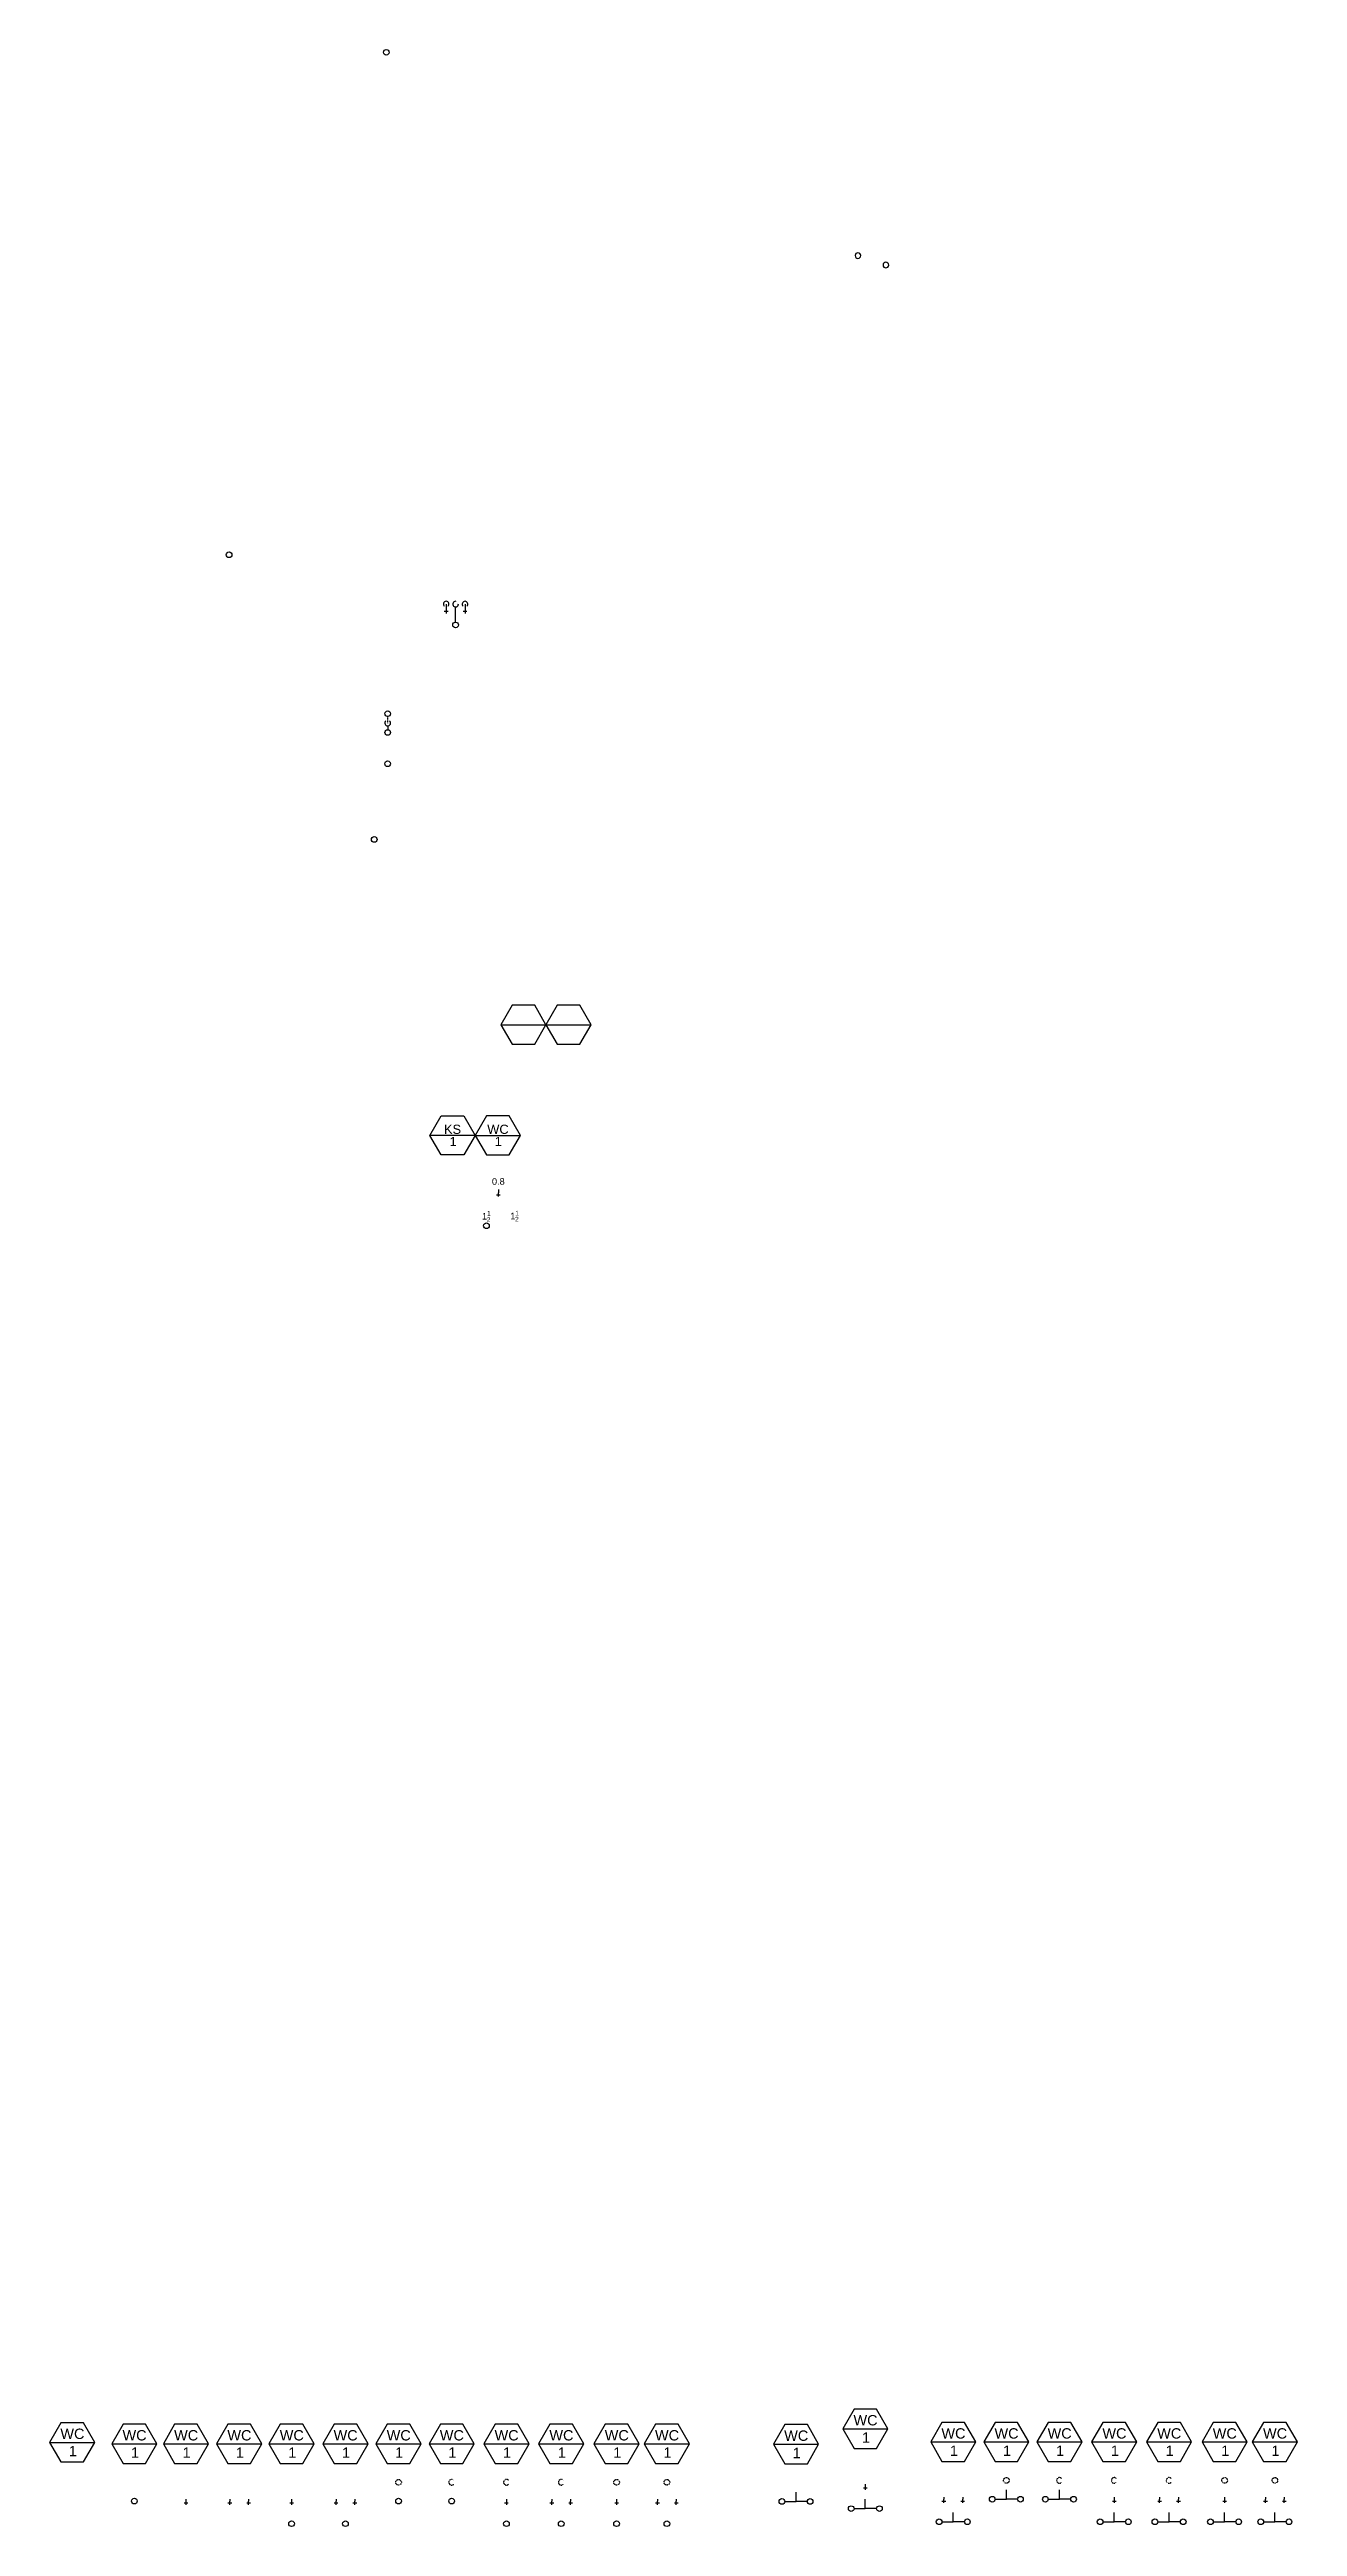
# Model space of a CAD drawing. Header units: inches. Extents: x 339 to 1002, y 98 to 1413.
import ezdxf
from ezdxf.enums import TextEntityAlignment as Align

# ---------------------------------------------------------------- set-up
doc = ezdxf.new("R2010")
doc.units = ezdxf.units.IN
doc.header["$MEASUREMENT"] = 0
doc.linetypes.add('Vent', pattern=[0.1875, 0.125, -0.0625])
for name, color, linetype in [('PLUM-4TEXT', 2, 'Continuous'), ('PLUM-CW', 3, 'Cold_Water_Flow'), ('PLUM-HW', 2, 'Hot_Water_Flow'), ('PLUM-OVERFLOW_DRAIN', 70, 'Overflow_Drain'), ('PLUM-SD_ABOVE', 40, 'Storm_Drain'), ('PLUM-VENT', 5, 'Vent'), ('PLUM-WASTE_ABOVE', 4, 'Plum-Waste_Above'), ('PLUM-WASTE_BELOW', 6, 'Plum-Waste_Below')]:
    doc.layers.add(name, color=color, linetype=linetype)
doc.styles.get("Standard").update_dxf_attribs({"font": 'arial.ttf'})
doc.linetypes.add('Cold_Water_Flow', pattern='A,0.875,-0.125,0,-0.125,0.875,-0.125,["CW",Standard,S=0.1,R=0,X=-0.12585,Y=-0.05],-0.1,0.875,[1,GEC_FlowArrow.shx,S=0.0625,R=0,X=0,Y=0],0.5', length=3.6)
doc.linetypes.add('Hot_Water_Flow', pattern='A,0.8125,-0.125,0,-0.125,0,-0.125,0.875,-0.125,["HW",Standard,S=0.1,R=0,X=-0.12585,Y=-0.05],-0.1,0.875,[1,GEC_FlowArrow.shx,S=0.0625,R=0,X=0,Y=0],0.5', length=3.6625)
doc.linetypes.add('Overflow_Drain', pattern='A,3,-0.1,["OFD",Standard,S=0.1,R=0,X=0,Y=-0.05],-0.4', length=3.5)
doc.linetypes.add('Plum-Waste_Above', pattern='A,1,[1,GEC_FlowArrow.shx,S=0.09375,R=0,X=0,Y=0],1', length=2)
doc.linetypes.add('Plum-Waste_Below', pattern='A,0.25,-0.125,0.25,-0.125,0.25,[1,GEC_FlowArrow.shx,S=0.09375,R=0,X=0,Y=0],-0.25,0.25,-0.125,0.25,-0.125', length=2)
doc.linetypes.add('Storm_Drain', pattern='A,3.2,-0.25,["SD",Standard,S=0.1,R=0,X=-0.12585,Y=-0.05],-0.065', length=3.515)

# ---------------------------------------------------------------- blocks, each defined once
blk = doc.blocks.new('B_1')
for p, q in [((6, 10.4), (0, 0)), ((0, 0), (6, -10.4)), ((0, 0), (24, 0)), ((18, 10.4), (6, 10.4)), ((24, 0), (18, 10.4)), ((18, -10.4), (24, 0)), ((6, -10.4), (18, -10.4))]:
    blk.add_line(p, q)
at = {"flags": 1}
for tag, p in [('COLD_DIAMETER', (6.1, 14.4)), ('HOT_DIAMETER', (6.1, 14)), ('WASTE_DIAMETER', (6.1, 13.6)), ('STORM_DIAMETER', (6.1, 13.2)), ('WSFU', (6.1, 12.8)), ('CWSFU', (6.1, 12.5)), ('HWSFU', (6.1, 12.2)), ('DFU', (6.1, 11.9))]:
    blk.add_attdef(tag, p, '', height=0.2, dxfattribs=at)
blk.add_attdef('INDEX', text='', height=0.2, dxfattribs=at).set_placement((6.1, 14.9), align=Align.TOP_LEFT)
for tag, p in [('TAG_001', (5.7, 1.8)), ('TAG_002', (10.2, -7.4))]:
    blk.add_attdef(tag, p, '', height=5.5)
blk = doc.blocks.new('*U58')
for p, q in [((-6, 40.8), (-12, 30.4)), ((6, 40.8), (-6, 40.8)), ((12, 30.4), (6, 40.8)), ((-12, 30.4), (-6, 20)), ((-12, 30.4), (12, 30.4)), ((6, 20), (12, 30.4)), ((-6, 20), (6, 20))]:
    blk.add_line(p, q)
at = {"layer": 'PLUM-WASTE_ABOVE'}
blk.add_circle((0, 0), 1.5, dxfattribs=at)
at = {"flags": 1}
for tag, p in [('COLD_DIAMETER', (-5.3, 45.4)), ('HOT_DIAMETER', (-5.3, 45)), ('WASTE_DIAMETER', (-5.3, 44.6)), ('STORM_DIAMETER', (-5.3, 44.2)), ('WSFU', (-5.3, 43.9)), ('CWSFU', (-5.3, 43.5)), ('HWSFU', (-5.3, 43.2)), ('DFU', (-5.3, 42.9))]:
    blk.add_attdef(tag, p, '', height=0.2, dxfattribs=at)
blk.add_attdef('INDEX', text='', height=0.2, dxfattribs=at).set_placement((-5.3, 45.9), align=Align.TOP_LEFT)
for tag, p in [('TAG_001', (-6.3, 32.2)), ('TAG_002', (-1.8, 23))]:
    blk.add_attdef(tag, p, '', height=5.5)
blk = doc.blocks.new('B_3')
for p, q in [((-6, 40.8), (-12, 30.4)), ((6, 40.8), (-6, 40.8)), ((12, 30.4), (6, 40.8)), ((-12, 30.4), (-6, 20)), ((-12, 30.4), (12, 30.4)), ((6, 20), (12, 30.4)), ((-6, 20), (6, 20))]:
    blk.add_line(p, q)
at = {"layer": 'PLUM-HW'}
for p, q in [((0, 1), (0, 0)), ((0, 0), (0, -2)), ((-1, -1), (1, -1))]:
    blk.add_line(p, q, dxfattribs=at)
at = {"flags": 1}
for tag, p in [('COLD_DIAMETER', (-5.7, 45.3)), ('HOT_DIAMETER', (-5.7, 45)), ('WASTE_DIAMETER', (-5.7, 44.6)), ('STORM_DIAMETER', (-5.8, 44.2)), ('WSFU', (-5.7, 43.8)), ('CWSFU', (-5.8, 43.5)), ('HWSFU', (-5.7, 43.2)), ('DFU', (-5.7, 42.9))]:
    blk.add_attdef(tag, p, '', height=0.2, dxfattribs=at)
blk.add_attdef('INDEX', text='', height=0.2, dxfattribs=at).set_placement((-5.7, 45.9), align=Align.TOP_LEFT)
for tag, p in [('TAG_001', (-6.3, 32.2)), ('TAG_002', (-1.8, 23))]:
    blk.add_attdef(tag, p, '', height=5.5)
blk = doc.blocks.new('B_4')
for p, q in [((-6, 40.8), (-12, 30.4)), ((6, 40.8), (-6, 40.8)), ((12, 30.4), (6, 40.8)), ((-12, 30.4), (-6, 20)), ((-12, 30.4), (12, 30.4)), ((6, 20), (12, 30.4)), ((-6, 20), (6, 20))]:
    blk.add_line(p, q)
at = {"layer": 'PLUM-CW'}
for p, q in [((5, 1), (5, 0)), ((5, -2), (5, 0)), ((4, -1), (6, -1))]:
    blk.add_line(p, q, dxfattribs=at)
at = {"layer": 'PLUM-HW'}
for p, q in [((-5, 1), (-5, 0)), ((-5, -2), (-5, 0)), ((-6, -1), (-4, -1))]:
    blk.add_line(p, q, dxfattribs=at)
at = {"flags": 1}
blk.add_attdef('INDEX', text='', height=0.2, dxfattribs=at).set_placement((-5.7, 46), align=Align.TOP_LEFT)
for tag, p in [('COLD_DIAMETER', (-5.7, 45.5)), ('HOT_DIAMETER', (-5.7, 45.1)), ('WASTE_DIAMETER', (-5.7, 44.7)), ('STORM_DIAMETER', (-5.8, 44.3)), ('WSFU', (-5.7, 43.9)), ('CWSFU', (-5.8, 43.6)), ('HWSFU', (-5.7, 43.3)), ('DFU', (-5.7, 43))]:
    blk.add_attdef(tag, p, '', height=0.2, dxfattribs=at)
for tag, p in [('TAG_001', (-6.3, 32.2)), ('TAG_002', (-1.8, 23))]:
    blk.add_attdef(tag, p, '', height=5.5)
blk = doc.blocks.new('B_5')
for p, q in [((-6, 40.8), (-12, 30.4)), ((6, 40.8), (-6, 40.8)), ((12, 30.4), (6, 40.8)), ((-12, 30.4), (-6, 20)), ((-12, 30.4), (12, 30.4)), ((6, 20), (12, 30.4)), ((-6, 20), (6, 20))]:
    blk.add_line(p, q)
at = {"layer": 'PLUM-CW'}
for p, q in [((0, 1), (0, 0)), ((0, 0), (0, -2)), ((-1, -1), (1, -1))]:
    blk.add_line(p, q, dxfattribs=at)
at = {"layer": 'PLUM-WASTE_BELOW'}
blk.add_circle((0, -12), 1.5, dxfattribs=at)
at = {"flags": 1}
for tag, p in [('COLD_DIAMETER', (-6.1, 46)), ('HOT_DIAMETER', (-6.1, 45.6)), ('WASTE_DIAMETER', (-6.1, 45.2)), ('STORM_DIAMETER', (-6.1, 44.8)), ('WSFU', (-6.1, 44.4)), ('CWSFU', (-6.1, 44.1)), ('HWSFU', (-6.1, 43.8)), ('DFU', (-6.1, 43.5))]:
    blk.add_attdef(tag, p, '', height=0.2, dxfattribs=at)
blk.add_attdef('INDEX', text='', height=0.2, dxfattribs=at).set_placement((-6, 46.5), align=Align.TOP_LEFT)
for tag, p in [('TAG_001', (-6.3, 32.2)), ('TAG_002', (-1.8, 23))]:
    blk.add_attdef(tag, p, '', height=5.5)
blk = doc.blocks.new('B_7')
for p, q in [((-6, 40.8), (-12, 30.4)), ((6, 40.8), (-6, 40.8)), ((12, 30.4), (6, 40.8)), ((-12, 30.4), (-6, 20)), ((-12, 30.4), (12, 30.4)), ((6, 20), (12, 30.4)), ((-6, 20), (6, 20))]:
    blk.add_line(p, q)
at = {"layer": 'PLUM-CW'}
for p, q in [((5, 1), (5, 0)), ((5, -2), (5, 0)), ((4, -1), (6, -1))]:
    blk.add_line(p, q, dxfattribs=at)
at = {"layer": 'PLUM-HW'}
for p, q in [((-5, 1), (-5, 0)), ((-5, -2), (-5, 0)), ((-6, -1), (-4, -1))]:
    blk.add_line(p, q, dxfattribs=at)
at = {"layer": 'PLUM-WASTE_BELOW'}
blk.add_circle((0, -12), 1.5, dxfattribs=at)
at = {"flags": 1}
for tag, p in [('STORM_DIAMETER', (-5.9, 46.3)), ('CWSFU', (-5.9, 45.6)), ('COLD_DIAMETER', (-5.9, 47.5)), ('HOT_DIAMETER', (-5.8, 47.1)), ('WASTE_DIAMETER', (-5.9, 46.7)), ('WSFU', (-5.9, 46)), ('HWSFU', (-5.9, 45.3)), ('DFU', (-5.9, 45))]:
    blk.add_attdef(tag, p, '', height=0.2, dxfattribs=at)
blk.add_attdef('INDEX', text='', height=0.2, dxfattribs=at).set_placement((-5.8, 48), align=Align.TOP_LEFT)
for tag, p in [('TAG_001', (-6.3, 32.2)), ('TAG_002', (-1.8, 23))]:
    blk.add_attdef(tag, p, '', height=5.5)
blk = doc.blocks.new('B_8')
for p, q in [((-6, 40.8), (-12, 30.4)), ((6, 40.8), (-6, 40.8)), ((12, 30.4), (6, 40.8)), ((-12, 30.4), (-6, 20)), ((-12, 30.4), (12, 30.4)), ((6, 20), (12, 30.4)), ((-6, 20), (6, 20))]:
    blk.add_line(p, q)
at = {"layer": 'PLUM-VENT'}
blk.add_circle((0, 10), 1.5, dxfattribs=at)
at = {"layer": 'PLUM-WASTE_BELOW'}
blk.add_circle((0, 0), 1.5, dxfattribs=at)
at = {"flags": 1}
for tag, p in [('COLD_DIAMETER', (-5.8, 44.6)), ('HOT_DIAMETER', (-5.8, 44.2)), ('WASTE_DIAMETER', (-5.8, 43.8)), ('STORM_DIAMETER', (-5.8, 43.4)), ('WSFU', (-5.8, 43.1)), ('CWSFU', (-5.8, 42.7)), ('HWSFU', (-5.8, 42.4)), ('DFU', (-5.8, 42.1))]:
    blk.add_attdef(tag, p, '', height=0.2, dxfattribs=at)
blk.add_attdef('INDEX', text='', height=0.2, dxfattribs=at).set_placement((-5.7, 45.1), align=Align.TOP_LEFT)
for tag, p in [('TAG_001', (-6.3, 32.2)), ('TAG_002', (-1.8, 23))]:
    blk.add_attdef(tag, p, '', height=5.5)
blk = doc.blocks.new('B_9')
for p, q in [((-6, 40.8), (-12, 30.4)), ((6, 40.8), (-6, 40.8)), ((12, 30.4), (6, 40.8)), ((-12, 30.4), (-6, 20)), ((-12, 30.4), (12, 30.4)), ((6, 20), (12, 30.4)), ((-6, 20), (6, 20))]:
    blk.add_line(p, q)
at = {"layer": 'PLUM-VENT'}
blk.add_arc((0, 10), 1.5, 45, 315, dxfattribs=at)
at = {"layer": 'PLUM-WASTE_BELOW'}
blk.add_circle((0, 0), 1.5, dxfattribs=at)
at = {"flags": 1}
for tag, p in [('COLD_DIAMETER', (-5.8, 45.2)), ('HOT_DIAMETER', (-5.8, 44.8)), ('WASTE_DIAMETER', (-5.8, 44.4)), ('STORM_DIAMETER', (-5.8, 44)), ('WSFU', (-5.8, 43.7)), ('CWSFU', (-5.8, 43.3)), ('HWSFU', (-5.8, 43)), ('DFU', (-5.8, 42.7))]:
    blk.add_attdef(tag, p, '', height=0.2, dxfattribs=at)
blk.add_attdef('INDEX', text='', height=0.2, dxfattribs=at).set_placement((-5.7, 45.7), align=Align.TOP_LEFT)
for tag, p in [('TAG_001', (-6.3, 32.2)), ('TAG_002', (-1.8, 23))]:
    blk.add_attdef(tag, p, '', height=5.5)
blk = doc.blocks.new('B_10')
for p, q in [((-6, 40.8), (-12, 30.4)), ((6, 40.8), (-6, 40.8)), ((12, 30.4), (6, 40.8)), ((-12, 30.4), (-6, 20)), ((-12, 30.4), (12, 30.4)), ((6, 20), (12, 30.4)), ((-6, 20), (6, 20))]:
    blk.add_line(p, q)
at = {"layer": 'PLUM-CW'}
for p, q in [((0, 1), (0, 0)), ((0, 0), (0, -2)), ((-1, -1), (1, -1))]:
    blk.add_line(p, q, dxfattribs=at)
at = {"layer": 'PLUM-VENT'}
blk.add_arc((0, 10), 1.5, 45, 315, dxfattribs=at)
at = {"layer": 'PLUM-WASTE_ABOVE'}
blk.add_circle((0, -12), 1.5, dxfattribs=at)
at = {"flags": 1}
for tag, p in [('COLD_DIAMETER', (-5.9, 43.3)), ('HOT_DIAMETER', (-5.9, 42.9)), ('WASTE_DIAMETER', (-5.9, 42.5)), ('STORM_DIAMETER', (-5.9, 42.2)), ('WSFU', (-5.9, 41.8)), ('CWSFU', (-5.9, 41.5)), ('HWSFU', (-5.9, 41.2)), ('DFU', (-5.9, 40.9))]:
    blk.add_attdef(tag, p, '', height=0.2, dxfattribs=at)
blk.add_attdef('INDEX', text='', height=0.2, dxfattribs=at).set_placement((-5.9, 43.8), align=Align.TOP_LEFT)
for tag, p in [('TAG_001', (-6.3, 32.2)), ('TAG_002', (-1.8, 23))]:
    blk.add_attdef(tag, p, '', height=5.5)
blk = doc.blocks.new('B_11')
for p, q in [((-6, 40.8), (-12, 30.4)), ((6, 40.8), (-6, 40.8)), ((12, 30.4), (6, 40.8)), ((-12, 30.4), (-6, 20)), ((-12, 30.4), (12, 30.4)), ((6, 20), (12, 30.4)), ((-6, 20), (6, 20))]:
    blk.add_line(p, q)
at = {"layer": 'PLUM-CW'}
for p, q in [((5, 1), (5, 0)), ((5, -2), (5, 0)), ((4, -1), (6, -1))]:
    blk.add_line(p, q, dxfattribs=at)
at = {"layer": 'PLUM-HW'}
for p, q in [((-5, 1), (-5, 0)), ((-5, -2), (-5, 0)), ((-6, -1), (-4, -1))]:
    blk.add_line(p, q, dxfattribs=at)
at = {"layer": 'PLUM-VENT'}
blk.add_arc((0, 10), 1.5, 45, 315, dxfattribs=at)
at = {"layer": 'PLUM-WASTE_BELOW'}
blk.add_circle((0, -12), 1.5, dxfattribs=at)
at = {"flags": 1}
for tag, p in [('COLD_DIAMETER', (-5.9, 43.3)), ('HOT_DIAMETER', (-5.9, 42.9)), ('WASTE_DIAMETER', (-5.9, 42.5)), ('STORM_DIAMETER', (-5.9, 42.2)), ('WSFU', (-5.9, 41.8)), ('CWSFU', (-5.9, 41.5)), ('HWSFU', (-5.9, 41.2)), ('DFU', (-5.9, 40.9))]:
    blk.add_attdef(tag, p, '', height=0.2, dxfattribs=at)
blk.add_attdef('INDEX', text='', height=0.2, dxfattribs=at).set_placement((-5.9, 43.8), align=Align.TOP_LEFT)
for tag, p in [('TAG_001', (-6.3, 32.2)), ('TAG_002', (-1.8, 23))]:
    blk.add_attdef(tag, p, '', height=5.5)
blk = doc.blocks.new('B_12')
for p, q in [((-6, 40.8), (-12, 30.4)), ((6, 40.8), (-6, 40.8)), ((12, 30.4), (6, 40.8)), ((-12, 30.4), (-6, 20)), ((-12, 30.4), (12, 30.4)), ((6, 20), (12, 30.4)), ((-6, 20), (6, 20))]:
    blk.add_line(p, q)
at = {"layer": 'PLUM-HW'}
for p, q in [((0, 1), (0, 0)), ((0, 0), (0, -2)), ((-1, -1), (1, -1))]:
    blk.add_line(p, q, dxfattribs=at)
at = {"layer": 'PLUM-VENT'}
blk.add_circle((0, 10), 1.5, dxfattribs=at)
at = {"layer": 'PLUM-WASTE_ABOVE'}
blk.add_circle((0, -12), 1.5, dxfattribs=at)
at = {"flags": 1}
for tag, p in [('COLD_DIAMETER', (-5.9, 43.3)), ('HOT_DIAMETER', (-5.9, 42.9)), ('WASTE_DIAMETER', (-5.9, 42.5)), ('STORM_DIAMETER', (-5.9, 42.2)), ('WSFU', (-5.9, 41.8)), ('CWSFU', (-5.9, 41.5)), ('HWSFU', (-5.9, 41.2)), ('DFU', (-5.9, 40.9))]:
    blk.add_attdef(tag, p, '', height=0.2, dxfattribs=at)
blk.add_attdef('INDEX', text='', height=0.2, dxfattribs=at).set_placement((-5.9, 43.8), align=Align.TOP_LEFT)
for tag, p in [('TAG_001', (-6.3, 32.2)), ('TAG_002', (-1.8, 23))]:
    blk.add_attdef(tag, p, '', height=5.5)
blk = doc.blocks.new('B_13')
for p, q in [((-6, 40.8), (-12, 30.4)), ((6, 40.8), (-6, 40.8)), ((12, 30.4), (6, 40.8)), ((-12, 30.4), (-6, 20)), ((-12, 30.4), (12, 30.4)), ((6, 20), (12, 30.4)), ((-6, 20), (6, 20))]:
    blk.add_line(p, q)
at = {"layer": 'PLUM-CW'}
for p, q in [((5, 1), (5, 0)), ((5, -2), (5, 0)), ((4, -1), (6, -1))]:
    blk.add_line(p, q, dxfattribs=at)
at = {"layer": 'PLUM-HW'}
for p, q in [((-5, 1), (-5, 0)), ((-5, -2), (-5, 0)), ((-6, -1), (-4, -1))]:
    blk.add_line(p, q, dxfattribs=at)
at = {"layer": 'PLUM-VENT'}
blk.add_circle((0, 10), 1.5, dxfattribs=at)
at = {"layer": 'PLUM-WASTE_ABOVE'}
blk.add_circle((0, -12), 1.5, dxfattribs=at)
at = {"flags": 1}
for tag, p in [('COLD_DIAMETER', (-5.9, 43.3)), ('HOT_DIAMETER', (-5.9, 42.9)), ('WASTE_DIAMETER', (-5.9, 42.5)), ('STORM_DIAMETER', (-5.9, 42.2)), ('WSFU', (-5.9, 41.8)), ('CWSFU', (-5.9, 41.5)), ('HWSFU', (-5.9, 41.2)), ('DFU', (-5.9, 40.9))]:
    blk.add_attdef(tag, p, '', height=0.2, dxfattribs=at)
blk.add_attdef('INDEX', text='', height=0.2, dxfattribs=at).set_placement((-5.9, 43.8), align=Align.TOP_LEFT)
for tag, p in [('TAG_001', (-6.3, 32.2)), ('TAG_002', (-1.8, 23))]:
    blk.add_attdef(tag, p, '', height=5.5)
blk = doc.blocks.new('*U15')
at = {"layer": 'PLUM-4TEXT'}
for p, q in [((-36.3, 30.5), (-30.3, 40.9)), ((-30.3, 40.9), (-18.3, 40.9)), ((-18.3, 40.9), (-12.3, 30.5)), ((-12.3, 30.5), (-36.3, 30.5)), ((-30.3, 20.1), (-36.3, 30.5)), ((-12.3, 30.5), (-18.3, 20.1)), ((-12.3, 30.5), (11.7, 30.5)), ((-18.3, 20.1), (-30.3, 20.1))]:
    blk.add_line(p, q, dxfattribs=at)
blk.add_lwpolyline([(-12.3, 30.5), (-6.3, 20.1), (5.7, 20.1), (11.7, 30.5), (5.7, 40.9), (-6.3, 40.9)], close=True, dxfattribs=at)
at = {"layer": 'PLUM-CW'}
for p, q in [((0, 1.8), (0, 0)), ((0, -1), (0, 0)), ((-1, -1), (1, -1)), ((0, -2), (0, -1))]:
    blk.add_line(p, q, dxfattribs=at)
at = {"layer": 'PLUM-WASTE_ABOVE', "linetype": 'Continuous'}
blk.add_circle((-6.3, -17.5), 1.5, dxfattribs=at)
at = {"layer": 'PLUM-4TEXT', "flags": 1}
blk.add_attdef('COLD_DIAMETER', text='', height=0.2, dxfattribs=at).set_placement((-2.6, 43.6), align=Align.TOP_LEFT)
for tag, p in [('DFU', (-2.6, 42.9)), ('VENT_DIAMETER', (-2.6, 42.4)), ('INDEX', (-2.6, 41.9))]:
    blk.add_attdef(tag, p, '', height=0.2, dxfattribs=at)
at = {"layer": 'PLUM-4TEXT'}
for tag, p in [('TAG2_001', (-28.9, 31.3)), ('TAG2_002', (-25.9, 24.8)), ('TAG_001', (-5.9, 31.3)), ('TAG_002', (-1.9, 24.8))]:
    blk.add_attdef(tag, p, '', height=4.9, dxfattribs=at)
at = {"layer": 'PLUM-CW'}
blk.add_attdef('C_001', (-3.4, 4.3), '', height=3.5, dxfattribs=at)
at = {"layer": 'PLUM-WASTE_ABOVE'}
for tag, p, height in [('D1_001', (-8.7, -14.2), 3.5), ('D1_003', (-6.1, -15.4), 2.45), ('D1_002', (-6, -12.1), 2.45), ('D2_001', (6.3, -14.1), 3.5), ('D2_003', (8.9, -15.2), 2.45), ('D2_002', (9, -12), 2.45)]:
    blk.add_attdef(tag, p, '', height=height, dxfattribs=at)
blk = doc.blocks.new('*U23')
at = {"linetype": 'Continuous'}
blk.add_arc((0, 0), 1.5, 221.8103, 138.1897, dxfattribs=at)
blk = doc.blocks.new('*U22')
at = {"linetype": 'Continuous'}
blk.add_circle((0, 0), 1.5, dxfattribs=at)
blk = doc.blocks.new('*U20')
at = {"layer": 'PLUM-VENT'}
blk.add_lwpolyline([(-1.75, 0), (-1.75, -3.5)], dxfattribs=at)
at = {"layer": 'PLUM-WASTE_ABOVE'}
blk.add_lwpolyline([(-1.75, 1.5), (-1.75, 3.5)], dxfattribs=at)
at = {"layer": 'PLUM-VENT', "rotation": 90.00000000000001}
for name, p in [('*U23', (-1.75, 0)), ('*U22', (-1.75, -5))]:
    blk.add_blockref(name, p, dxfattribs=at)
at = {"layer": 'PLUM-WASTE_ABOVE', "rotation": 90.00000000000001}
blk.add_blockref('*U22', (-1.75, 5), dxfattribs=at)
blk = doc.blocks.new('*U21')
at = {"linetype": 'Continuous'}
blk.add_circle((0, 0), 1.5, dxfattribs=at)
blk = doc.blocks.new('*U24')
blk.add_circle((0, 0), 1.5)
blk = doc.blocks.new('*U18')
at = {"linetype": 'Continuous'}
blk.add_circle((0, 0), 1.5, dxfattribs=at)
blk = doc.blocks.new('*U28')
at = {"linetype": 'Continuous'}
blk.add_arc((0, 0), 1.5, 41.8103, 318.1897, dxfattribs=at)
blk = doc.blocks.new('*U29')
at = {"linetype": 'Continuous'}
for p, q in [((0, 0), (5, 0)), ((4, 1), (4, -1))]:
    blk.add_line(p, q, dxfattribs=at)
blk = doc.blocks.new('*U27')
at = {"linetype": 'Continuous'}
blk.add_arc((0, 0), 1.5, 356.8103, 273.1897, dxfattribs=at)
blk = doc.blocks.new('*U30')
at = {"linetype": 'Continuous'}
blk.add_circle((0, 0), 1.5, dxfattribs=at)
blk = doc.blocks.new('*U26')
at = {"layer": 'PLUM-WASTE_BELOW'}
blk.add_lwpolyline([(0, -9.6), (0, -1.5)], dxfattribs=at)
at = {"layer": 'PLUM-CW', "rotation": 270}
for name in ['*U28', '*U29']:
    blk.add_blockref(name, (5, 0), dxfattribs=at)
at = {"layer": 'PLUM-HW', "rotation": 270}
for name in ['*U28', '*U29']:
    blk.add_blockref(name, (-5, 0), dxfattribs=at)
at = {"layer": 'PLUM-VENT', "rotation": 90}
blk.add_blockref('*U27', (0, 0), dxfattribs=at)
at = {"layer": 'PLUM-WASTE_ABOVE', "rotation": 270}
blk.add_blockref('*U30', (0, -11.1), dxfattribs=at)
blk = doc.blocks.new('*U53')
for p, q in [((-6, 40.8), (-12, 30.4)), ((6, 40.8), (-6, 40.8)), ((12, 30.4), (6, 40.8)), ((-12, 30.4), (-6, 20)), ((-12, 30.4), (12, 30.4)), ((6, 20), (12, 30.4)), ((-6, 20), (6, 20))]:
    blk.add_line(p, q)
at = {"layer": 'PLUM-WASTE_ABOVE'}
for p, q in [((-6, 0), (0, 0)), ((0, 0), (0, 5)), ((6, 0), (0, 0))]:
    blk.add_line(p, q, dxfattribs=at)
for centre in [(-7.5, 0), (7.5, 0)]:
    blk.add_circle(centre, 1.5, dxfattribs=at)
at = {"flags": 1}
for tag, p in [('COLD_DIAMETER', (-5.3, 45.4)), ('HOT_DIAMETER', (-5.3, 45)), ('WASTE_DIAMETER', (-5.3, 44.6)), ('STORM_DIAMETER', (-5.3, 44.2)), ('WSFU', (-5.3, 43.9)), ('CWSFU', (-5.3, 43.5)), ('HWSFU', (-5.3, 43.2)), ('DFU', (-5.3, 42.9))]:
    blk.add_attdef(tag, p, '', height=0.2, dxfattribs=at)
blk.add_attdef('INDEX', text='', height=0.2, dxfattribs=at).set_placement((-5.3, 45.9), align=Align.TOP_LEFT)
for tag, p in [('TAG_001', (-6.3, 32.2)), ('TAG_002', (-1.8, 23))]:
    blk.add_attdef(tag, p, '', height=5.5)
blk = doc.blocks.new('B_15')
for p, q in [((-6, 40.8), (-12, 30.4)), ((6, 40.8), (-6, 40.8)), ((12, 30.4), (6, 40.8)), ((-12, 30.4), (-6, 20)), ((-12, 30.4), (12, 30.4)), ((6, 20), (12, 30.4)), ((-6, 20), (6, 20))]:
    blk.add_line(p, q)
at = {"layer": 'PLUM-CW'}
for p, q in [((0, 1), (0, 0)), ((0, 0), (0, -2)), ((-1, -1), (1, -1))]:
    blk.add_line(p, q, dxfattribs=at)
at = {"layer": 'PLUM-WASTE_ABOVE'}
for p, q in [((-6, -12), (0, -12)), ((0, -12), (0, -7)), ((6, -12), (0, -12))]:
    blk.add_line(p, q, dxfattribs=at)
for centre in [(-7.5, -12), (7.5, -12)]:
    blk.add_circle(centre, 1.5, dxfattribs=at)
at = {"flags": 1}
for tag, p in [('COLD_DIAMETER', (-6.1, 46)), ('HOT_DIAMETER', (-6.1, 45.6)), ('WASTE_DIAMETER', (-6.1, 45.2)), ('STORM_DIAMETER', (-6.1, 44.8)), ('WSFU', (-6.1, 44.4)), ('CWSFU', (-6.1, 44.1)), ('HWSFU', (-6.1, 43.8)), ('DFU', (-6.1, 43.5))]:
    blk.add_attdef(tag, p, '', height=0.2, dxfattribs=at)
blk.add_attdef('INDEX', text='', height=0.2, dxfattribs=at).set_placement((-6, 46.5), align=Align.TOP_LEFT)
for tag, p in [('TAG_001', (-6.3, 32.2)), ('TAG_002', (-1.8, 23))]:
    blk.add_attdef(tag, p, '', height=5.5)
blk = doc.blocks.new('*U61')
for p, q in [((-6, 40.8), (-12, 30.4)), ((6, 40.8), (-6, 40.8)), ((12, 30.4), (6, 40.8)), ((-12, 30.4), (-6, 20)), ((-12, 30.4), (12, 30.4)), ((6, 20), (12, 30.4)), ((-6, 20), (6, 20))]:
    blk.add_line(p, q)
at = {"layer": 'PLUM-CW'}
for p, q in [((5, 1), (5, 0)), ((5, -2), (5, 0)), ((4, -1), (6, -1))]:
    blk.add_line(p, q, dxfattribs=at)
at = {"layer": 'PLUM-HW'}
for p, q in [((-5, 1), (-5, 0)), ((-5, -2), (-5, 0)), ((-6, -1), (-4, -1))]:
    blk.add_line(p, q, dxfattribs=at)
at = {"layer": 'PLUM-WASTE_ABOVE'}
for p, q in [((-6, -12), (0, -12)), ((0, -12), (0, -7)), ((6, -12), (0, -12))]:
    blk.add_line(p, q, dxfattribs=at)
for centre in [(-7.5, -12), (7.5, -12)]:
    blk.add_circle(centre, 1.5, dxfattribs=at)
at = {"flags": 1}
for tag, p in [('STORM_DIAMETER', (-5.9, 46.3)), ('CWSFU', (-5.9, 45.6)), ('COLD_DIAMETER', (-5.9, 47.5)), ('HOT_DIAMETER', (-5.8, 47.1)), ('WASTE_DIAMETER', (-5.9, 46.7)), ('WSFU', (-5.9, 46)), ('HWSFU', (-5.9, 45.3)), ('DFU', (-5.9, 45))]:
    blk.add_attdef(tag, p, '', height=0.2, dxfattribs=at)
blk.add_attdef('INDEX', text='', height=0.2, dxfattribs=at).set_placement((-5.8, 48), align=Align.TOP_LEFT)
for tag, p in [('TAG_001', (-6.3, 32.2)), ('TAG_002', (-1.8, 23))]:
    blk.add_attdef(tag, p, '', height=5.5)
blk = doc.blocks.new('*U67')
for p, q in [((-6, 40.8), (-12, 30.4)), ((6, 40.8), (-6, 40.8)), ((12, 30.4), (6, 40.8)), ((-12, 30.4), (-6, 20)), ((-12, 30.4), (12, 30.4)), ((6, 20), (12, 30.4)), ((-6, 20), (6, 20))]:
    blk.add_line(p, q)
at = {"layer": 'PLUM-VENT'}
blk.add_circle((0, 10), 1.5, dxfattribs=at)
at = {"layer": 'PLUM-WASTE_ABOVE'}
for p, q in [((-6, 0), (0, 0)), ((0, 0), (0, 5)), ((6, 0), (0, 0))]:
    blk.add_line(p, q, dxfattribs=at)
for centre in [(-7.5, 0), (7.5, 0)]:
    blk.add_circle(centre, 1.5, dxfattribs=at)
at = {"flags": 1}
for tag, p in [('COLD_DIAMETER', (-5.8, 44.6)), ('HOT_DIAMETER', (-5.8, 44.2)), ('WASTE_DIAMETER', (-5.8, 43.8)), ('STORM_DIAMETER', (-5.8, 43.4)), ('WSFU', (-5.8, 43.1)), ('CWSFU', (-5.8, 42.7)), ('HWSFU', (-5.8, 42.4)), ('DFU', (-5.8, 42.1))]:
    blk.add_attdef(tag, p, '', height=0.2, dxfattribs=at)
blk.add_attdef('INDEX', text='', height=0.2, dxfattribs=at).set_placement((-5.7, 45.1), align=Align.TOP_LEFT)
for tag, p in [('TAG_001', (-6.3, 32.2)), ('TAG_002', (-1.8, 23))]:
    blk.add_attdef(tag, p, '', height=5.5)
blk = doc.blocks.new('*U70')
for p, q in [((-6, 40.8), (-12, 30.4)), ((6, 40.8), (-6, 40.8)), ((12, 30.4), (6, 40.8)), ((-12, 30.4), (-6, 20)), ((-12, 30.4), (12, 30.4)), ((6, 20), (12, 30.4)), ((-6, 20), (6, 20))]:
    blk.add_line(p, q)
at = {"layer": 'PLUM-VENT'}
blk.add_arc((0, 10), 1.5, 45, 315, dxfattribs=at)
at = {"layer": 'PLUM-WASTE_ABOVE'}
for p, q in [((-6, 0), (0, 0)), ((0, 0), (0, 5)), ((6, 0), (0, 0))]:
    blk.add_line(p, q, dxfattribs=at)
for centre in [(-7.5, 0), (7.5, 0)]:
    blk.add_circle(centre, 1.5, dxfattribs=at)
at = {"flags": 1}
for tag, p in [('COLD_DIAMETER', (-5.8, 45.2)), ('HOT_DIAMETER', (-5.8, 44.8)), ('WASTE_DIAMETER', (-5.8, 44.4)), ('STORM_DIAMETER', (-5.8, 44)), ('WSFU', (-5.8, 43.7)), ('CWSFU', (-5.8, 43.3)), ('HWSFU', (-5.8, 43)), ('DFU', (-5.8, 42.7))]:
    blk.add_attdef(tag, p, '', height=0.2, dxfattribs=at)
blk.add_attdef('INDEX', text='', height=0.2, dxfattribs=at).set_placement((-5.7, 45.7), align=Align.TOP_LEFT)
for tag, p in [('TAG_001', (-6.3, 32.2)), ('TAG_002', (-1.8, 23))]:
    blk.add_attdef(tag, p, '', height=5.5)
blk = doc.blocks.new('*U73')
for p, q in [((-6, 40.8), (-12, 30.4)), ((6, 40.8), (-6, 40.8)), ((12, 30.4), (6, 40.8)), ((-12, 30.4), (-6, 20)), ((-12, 30.4), (12, 30.4)), ((6, 20), (12, 30.4)), ((-6, 20), (6, 20))]:
    blk.add_line(p, q)
at = {"layer": 'PLUM-CW'}
for p, q in [((0, 1), (0, 0)), ((0, 0), (0, -2)), ((-1, -1), (1, -1))]:
    blk.add_line(p, q, dxfattribs=at)
at = {"layer": 'PLUM-VENT'}
blk.add_arc((0, 10), 1.5, 45, 315, dxfattribs=at)
at = {"layer": 'PLUM-WASTE_ABOVE'}
for p, q in [((-6, -12), (0, -12)), ((0, -12), (0, -7)), ((6, -12), (0, -12))]:
    blk.add_line(p, q, dxfattribs=at)
for centre in [(-7.5, -12), (7.5, -12)]:
    blk.add_circle(centre, 1.5, dxfattribs=at)
at = {"flags": 1}
for tag, p in [('COLD_DIAMETER', (-5.9, 43.3)), ('HOT_DIAMETER', (-5.9, 42.9)), ('WASTE_DIAMETER', (-5.9, 42.5)), ('STORM_DIAMETER', (-5.9, 42.2)), ('WSFU', (-5.9, 41.8)), ('CWSFU', (-5.9, 41.5)), ('HWSFU', (-5.9, 41.2)), ('DFU', (-5.9, 40.9))]:
    blk.add_attdef(tag, p, '', height=0.2, dxfattribs=at)
blk.add_attdef('INDEX', text='', height=0.2, dxfattribs=at).set_placement((-5.9, 43.8), align=Align.TOP_LEFT)
for tag, p in [('TAG_001', (-6.3, 32.2)), ('TAG_002', (-1.8, 23))]:
    blk.add_attdef(tag, p, '', height=5.5)
blk = doc.blocks.new('*U76')
for p, q in [((-6, 40.8), (-12, 30.4)), ((6, 40.8), (-6, 40.8)), ((12, 30.4), (6, 40.8)), ((-12, 30.4), (-6, 20)), ((-12, 30.4), (12, 30.4)), ((6, 20), (12, 30.4)), ((-6, 20), (6, 20))]:
    blk.add_line(p, q)
at = {"layer": 'PLUM-CW'}
for p, q in [((5, 1), (5, 0)), ((5, -2), (5, 0)), ((4, -1), (6, -1))]:
    blk.add_line(p, q, dxfattribs=at)
at = {"layer": 'PLUM-HW'}
for p, q in [((-5, 1), (-5, 0)), ((-5, -2), (-5, 0)), ((-6, -1), (-4, -1))]:
    blk.add_line(p, q, dxfattribs=at)
at = {"layer": 'PLUM-VENT'}
blk.add_arc((0, 10), 1.5, 45, 315, dxfattribs=at)
at = {"layer": 'PLUM-WASTE_ABOVE'}
for p, q in [((-6, -12), (0, -12)), ((0, -12), (0, -7)), ((6, -12), (0, -12))]:
    blk.add_line(p, q, dxfattribs=at)
for centre in [(-7.5, -12), (7.5, -12)]:
    blk.add_circle(centre, 1.5, dxfattribs=at)
at = {"flags": 1}
for tag, p in [('COLD_DIAMETER', (-5.9, 43.3)), ('HOT_DIAMETER', (-5.9, 42.9)), ('WASTE_DIAMETER', (-5.9, 42.5)), ('STORM_DIAMETER', (-5.9, 42.2)), ('WSFU', (-5.9, 41.8)), ('CWSFU', (-5.9, 41.5)), ('HWSFU', (-5.9, 41.2)), ('DFU', (-5.9, 40.9))]:
    blk.add_attdef(tag, p, '', height=0.2, dxfattribs=at)
blk.add_attdef('INDEX', text='', height=0.2, dxfattribs=at).set_placement((-5.9, 43.8), align=Align.TOP_LEFT)
for tag, p in [('TAG_001', (-6.3, 32.2)), ('TAG_002', (-1.8, 23))]:
    blk.add_attdef(tag, p, '', height=5.5)
blk = doc.blocks.new('*U79')
for p, q in [((-6, 40.8), (-12, 30.4)), ((6, 40.8), (-6, 40.8)), ((12, 30.4), (6, 40.8)), ((-12, 30.4), (-6, 20)), ((-12, 30.4), (12, 30.4)), ((6, 20), (12, 30.4)), ((-6, 20), (6, 20))]:
    blk.add_line(p, q)
at = {"layer": 'PLUM-HW'}
for p, q in [((0, 1), (0, 0)), ((0, 0), (0, -2)), ((-1, -1), (1, -1))]:
    blk.add_line(p, q, dxfattribs=at)
at = {"layer": 'PLUM-VENT'}
blk.add_circle((0, 10), 1.5, dxfattribs=at)
at = {"layer": 'PLUM-WASTE_ABOVE'}
for p, q in [((-6, -12), (0, -12)), ((0, -12), (0, -7)), ((6, -12), (0, -12))]:
    blk.add_line(p, q, dxfattribs=at)
for centre in [(-7.5, -12), (7.5, -12)]:
    blk.add_circle(centre, 1.5, dxfattribs=at)
at = {"flags": 1}
for tag, p in [('COLD_DIAMETER', (-5.9, 43.3)), ('HOT_DIAMETER', (-5.9, 42.9)), ('WASTE_DIAMETER', (-5.9, 42.5)), ('STORM_DIAMETER', (-5.9, 42.2)), ('WSFU', (-5.9, 41.8)), ('CWSFU', (-5.9, 41.5)), ('HWSFU', (-5.9, 41.2)), ('DFU', (-5.9, 40.9))]:
    blk.add_attdef(tag, p, '', height=0.2, dxfattribs=at)
blk.add_attdef('INDEX', text='', height=0.2, dxfattribs=at).set_placement((-5.9, 43.8), align=Align.TOP_LEFT)
for tag, p in [('TAG_001', (-6.3, 32.2)), ('TAG_002', (-1.8, 23))]:
    blk.add_attdef(tag, p, '', height=5.5)
blk = doc.blocks.new('*U83')
for p, q in [((-6, 40.8), (-12, 30.4)), ((6, 40.8), (-6, 40.8)), ((12, 30.4), (6, 40.8)), ((-12, 30.4), (-6, 20)), ((-12, 30.4), (12, 30.4)), ((6, 20), (12, 30.4)), ((-6, 20), (6, 20))]:
    blk.add_line(p, q)
at = {"layer": 'PLUM-CW'}
for p, q in [((5, 1), (5, 0)), ((5, -2), (5, 0)), ((4, -1), (6, -1))]:
    blk.add_line(p, q, dxfattribs=at)
at = {"layer": 'PLUM-HW'}
for p, q in [((-5, 1), (-5, 0)), ((-5, -2), (-5, 0)), ((-6, -1), (-4, -1))]:
    blk.add_line(p, q, dxfattribs=at)
at = {"layer": 'PLUM-VENT'}
blk.add_circle((0, 10), 1.5, dxfattribs=at)
at = {"layer": 'PLUM-WASTE_ABOVE'}
for p, q in [((-6, -12), (0, -12)), ((0, -12), (0, -7)), ((6, -12), (0, -12))]:
    blk.add_line(p, q, dxfattribs=at)
for centre in [(-7.5, -12), (7.5, -12)]:
    blk.add_circle(centre, 1.5, dxfattribs=at)
at = {"flags": 1}
for tag, p in [('COLD_DIAMETER', (-5.9, 43.3)), ('HOT_DIAMETER', (-5.9, 42.9)), ('WASTE_DIAMETER', (-5.9, 42.5)), ('STORM_DIAMETER', (-5.9, 42.2)), ('WSFU', (-5.9, 41.8)), ('CWSFU', (-5.9, 41.5)), ('HWSFU', (-5.9, 41.2)), ('DFU', (-5.9, 40.9))]:
    blk.add_attdef(tag, p, '', height=0.2, dxfattribs=at)
blk.add_attdef('INDEX', text='', height=0.2, dxfattribs=at).set_placement((-5.9, 43.8), align=Align.TOP_LEFT)
for tag, p in [('TAG_001', (-6.3, 32.2)), ('TAG_002', (-1.8, 23))]:
    blk.add_attdef(tag, p, '', height=5.5)

msp = doc.modelspace()

# ---------------------------------------------------------------- linework, layer by layer
for p, q in [((584.7, 905.9), (578.7, 895.5)), ((578.7, 895.5), (584.7, 885.1)), ((578.7, 895.5), (602.7, 895.5)), ((596.7, 905.9), (584.7, 905.9)), ((602.7, 895.5), (596.7, 905.9)), ((596.7, 885.1), (602.7, 895.5)), ((608.7, 905.9), (602.7, 895.5)), ((602.7, 895.5), (608.7, 885.1)), ((602.7, 895.5), (626.7, 895.5)), ((620.7, 905.9), (608.7, 905.9)), ((626.7, 895.5), (620.7, 905.9)), ((620.7, 885.1), (626.7, 895.5)), ((584.7, 885.1), (596.7, 885.1)), ((608.7, 885.1), (620.7, 885.1))]:
    msp.add_line(p, q)
msp.add_circle((511.5, 993.9), 1.5)

# ---------------------------------------------------------------- block references
for name, p, values in [('*U15', (577.4, 806.2), {'TAG_001': 'WC', 'TAG2_001': 'KS', 'D1_001': '1', 'D2_001': '1', 'C_001': '0.8', 'TAG_002': '1', 'TAG2_002': '1', 'D1_002': '1', 'D1_003': '2', 'D2_002': '1', 'D2_003': '2'}), ('B_15', (772.3, 119.3), {'TAG_001': 'WC', 'TAG_002': '1'}), ('B_1', (339.1, 142.5), {'TAG_001': 'WC', 'TAG_002': '1'}), ('*U58', (384.1, 111.3), {'TAG_001': 'WC', 'TAG_002': '1'}), ('B_3', (411.5, 111.3), {'TAG_001': 'WC', 'TAG_002': '1'}), ('B_4', (439.8, 111.3), {'TAG_001': 'WC', 'TAG_002': '1'}), ('B_5', (467.6, 111.3), {'TAG_001': 'WC', 'TAG_002': '1'}), ('B_7', (496.2, 111.3), {'TAG_001': 'WC', 'TAG_002': '1'}), ('B_8', (524.4, 111.3), {'TAG_001': 'WC', 'TAG_002': '1'}), ('B_9', (552.6, 111.3), {'TAG_001': 'WC', 'TAG_002': '1'}), ('B_10', (581.7, 111.3), {'TAG_001': 'WC', 'TAG_002': '1'}), ('B_11', (610.8, 111.3), {'TAG_001': 'WC', 'TAG_002': '1'}), ('B_12', (640.2, 111.3), {'TAG_001': 'WC', 'TAG_002': '1'}), ('B_13', (666.9, 111.3), {'TAG_001': 'WC', 'TAG_002': '1'}), ('*U53', (735.5, 111.1), {'TAG_001': 'WC', 'TAG_002': '1'}), ('*U61', (819, 112.3), {'TAG_001': 'WC', 'TAG_002': '1'}), ('*U67', (847.2, 112.3), {'TAG_001': 'WC', 'TAG_002': '1'}), ('*U70', (875.4, 112.3), {'TAG_001': 'WC', 'TAG_002': '1'}), ('*U73', (904.5, 112.3), {'TAG_001': 'WC', 'TAG_002': '1'}), ('*U76', (933.6, 112.3), {'TAG_001': 'WC', 'TAG_002': '1'}), ('*U79', (963.1, 112.3), {'TAG_001': 'WC', 'TAG_002': '1'}), ('*U83', (989.8, 112.3), {'TAG_001': 'WC', 'TAG_002': '1'})]:
    msp.add_blockref(name, p).add_auto_attribs(values)
at = {"layer": 'PLUM-CW'}
msp.add_blockref('*U26', (554.7, 1118.9), dxfattribs=at)
at = {"layer": 'PLUM-CW', "linetype": 'Continuous'}
msp.add_blockref('*U24', (518.6, 1034.1), dxfattribs=at)
at = {"layer": 'PLUM-OVERFLOW_DRAIN', "rotation": 180}
msp.add_blockref('*U21', (434.4, 1145.1), dxfattribs=at)
at = {"layer": 'PLUM-SD_ABOVE', "rotation": 180}
msp.add_blockref('*U21', (517.9, 1412), dxfattribs=at)
at = {"layer": 'PLUM-VENT', "xscale": -1, "rotation": 270}
msp.add_blockref('*U22', (783.2, 1299), dxfattribs=at)
at = {"layer": 'PLUM-WASTE_ABOVE', "xscale": -1, "rotation": 270}
msp.add_blockref('*U18', (768.4, 1304), dxfattribs=at)
at = {"layer": 'PLUM-WASTE_ABOVE', "rotation": 180}
msp.add_blockref('*U20', (516.9, 1055.7), dxfattribs=at)

doc.saveas('drawing.dxf')
